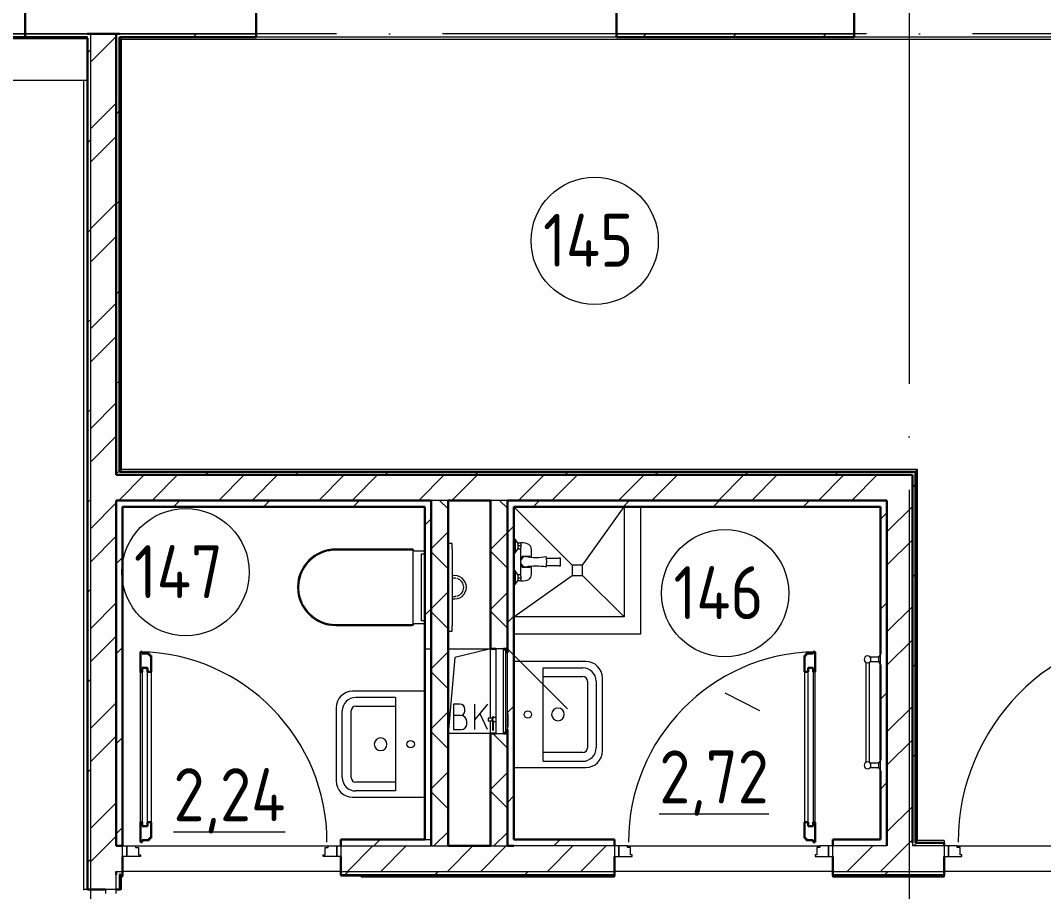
# Model space of a CAD drawing. Header units: millimetres. Extents: x -695119 to 412940, y -249585 to 622758.
# Drawn here: x 150 to 4976, y 103990 to 108099 of the extents above; entities that cross this region are included whole.
import ezdxf

# ---------------------------------------------------------------- set-up
doc = ezdxf.new("R2010")
doc.units = ezdxf.units.MM
doc.linetypes.add('ADSK_Линия сетки', pattern=[25, 20, -2.5, 0, -2.5])
for name, color, linetype, lineweight in [('Двери', 8, 'Continuous', 9), ('Марки помещений', 8, 'Continuous', 20), ('Обобщенные модели', 8, 'Continuous', 18), ('Оборудование', 8, 'Continuous', 18), ('Ограждение', 8, 'Continuous', 9), ('Оси', 252, 'Continuous', 9), ('Перекрытие', 252, 'Continuous', 18), ('Сантехника', 252, 'Continuous', 18), ('Стены внутренние', 252, 'Continuous', 18), ('Стены наружные', 252, 'Continuous', 18), ('Стены штриховка', 7, 'Continuous', 9)]:
    doc.layers.add(name, color=color, linetype=linetype, lineweight=lineweight)
doc.layers.add('Двери открывание', color=7, linetype='Continuous', lineweight=9, true_color=0xc0c0c0)
doc.styles.add('GOST Common_3', font='', dxfattribs={"height": 3.5})
doc.styles.get('GOST Common_3').set_extended_font_data('GOST type B')

# ---------------------------------------------------------------- blocks, each defined once
blk = doc.blocks.new('1 этаж')
at = {"layer": 'Ограждение', "true_color": 0x636466}
h = blk.add_hatch(dxfattribs=at)
h.set_pattern_fill('FP_32', color=251, style=0, pattern_type=2)
h.set_pattern_definition([(0, (-32116.8, 98), (0, 600), []), (90, (-32116.8, 98), (-600, 4e-14), [])])
h.paths.add_polyline_path([(-41997.8, 22883.3), (-41997.8, 22888.3), (-43192.8, 22888.3), (-43192.8, 22883.3), (-42372.6, 22883.3)])
h = blk.add_hatch(dxfattribs=at)
h.set_pattern_fill('FP_27', color=251, style=0, pattern_type=2)
h.set_pattern_definition([(0, (-32131.8, 98), (0, 600), []), (90, (-32131.8, 98), (-600, 4e-14), [])])
h.paths.add_polyline_path([(-40937.5, 22883.3), (-40442.8, 22883.3), (-40442.8, 22888.3), (-40967.8, 22888.3), (-40967.8, 22883.3)])
at = {"color": 251, "lineweight": 18, "true_color": 0x636466}
for p, q in [((-42782.8, 23958.3), (-42582.8, 23958.3)), ((-42582.8, 23958.3), (-42750.6, 23917.3)), ((-42750.6, 23917.3), (-42782.8, 23558.3)), ((-42727, 23696.9), (-42757, 23696.9)), ((-42757, 23696.9), (-42757, 23576.9)), ((-42597, 23696.9), (-42657, 23625.4)), ((-42657, 23576.9), (-42657, 23696.9)), ((-42703.6, 23663.6), (-42703.6, 23673.6)), ((-42597, 23576.9), (-42632.9, 23654)), ((-42723.6, 23643.6), (-42757, 23643.6)), ((-42693.6, 23603.6), (-42693.6, 23613.6)), ((-42582.8, 23558.3), (-42782.8, 23558.3)), ((-42757, 23576.9), (-42720.3, 23576.9))]:
    blk.add_line(p, q, dxfattribs=at)
for centre, radius, start, end in [((-42727, 23673.6), 23.3, 0, 90), ((-42723.6, 23663.6), 20, 270, 0), ((-42723.6, 23613.6), 30, 0, 90), ((-42720.3, 23603.6), 26.7, 270, 0)]:
    blk.add_arc(centre, radius, start, end, dxfattribs=at)
at = {"layer": 'Двери', "color": 251, "lineweight": 30, "true_color": 0x636466}
for p, q in [((-44233.8, 23944.3), (-44225.8, 23944.3)), ((-44233.8, 23850.3), (-44233.8, 23944.3)), ((-44225.8, 23944.3), (-44225.8, 23935.3)), ((-41051.8, 23944.3), (-41059.8, 23944.3)), ((-41059.8, 23944.3), (-41059.8, 23935.3)), ((-41051.8, 23850.3), (-41051.8, 23944.3)), ((-44225.8, 23935.3), (-44191.8, 23935.3)), ((-44191.8, 23935.3), (-44191.8, 23926.3)), ((-44191.8, 23926.3), (-44183.8, 23926.3)), ((-44183.8, 23926.3), (-44183.8, 23850.3)), ((-41093.8, 23926.3), (-41101.8, 23926.3)), ((-41101.8, 23926.3), (-41101.8, 23850.3)), ((-41059.8, 23935.3), (-41093.8, 23935.3)), ((-41093.8, 23935.3), (-41093.8, 23926.3)), ((-44224.8, 23850.3), (-44233.8, 23850.3)), ((-44224.8, 23868.3), (-44224.8, 23850.3)), ((-44200.8, 23868.3), (-44224.8, 23868.3)), ((-44200.8, 23850.3), (-44200.8, 23868.3)), ((-44183.8, 23850.3), (-44200.8, 23850.3)), ((-41101.8, 23850.3), (-41084.8, 23850.3)), ((-41084.8, 23850.3), (-41084.8, 23868.3)), ((-41084.8, 23868.3), (-41060.8, 23868.3)), ((-41060.8, 23868.3), (-41060.8, 23850.3)), ((-41060.8, 23850.3), (-41051.8, 23850.3)), ((-44233.8, 23046.3), (-44233.8, 23140.3)), ((-44224.8, 23140.3), (-44233.8, 23140.3)), ((-44224.8, 23122.3), (-44224.8, 23140.3)), ((-44200.8, 23122.3), (-44224.8, 23122.3)), ((-44200.8, 23140.3), (-44200.8, 23122.3)), ((-44183.8, 23140.3), (-44200.8, 23140.3)), ((-44183.8, 23140.3), (-44183.8, 23064.3)), ((-41101.8, 23140.3), (-41101.8, 23064.3)), ((-41101.8, 23140.3), (-41084.8, 23140.3)), ((-41084.8, 23140.3), (-41084.8, 23122.3)), ((-41084.8, 23122.3), (-41060.8, 23122.3)), ((-41060.8, 23140.3), (-41051.8, 23140.3)), ((-41060.8, 23122.3), (-41060.8, 23140.3)), ((-41051.8, 23046.3), (-41051.8, 23140.3)), ((-44225.8, 23046.3), (-44233.8, 23046.3)), ((-44225.8, 23055.3), (-44225.8, 23046.3)), ((-44191.8, 23055.3), (-44225.8, 23055.3)), ((-44191.8, 23064.3), (-44191.8, 23055.3)), ((-44183.8, 23064.3), (-44191.8, 23064.3)), ((-41101.8, 23064.3), (-41093.8, 23064.3)), ((-41093.8, 23064.3), (-41093.8, 23055.3)), ((-41093.8, 23055.3), (-41059.8, 23055.3)), ((-41059.8, 23055.3), (-41059.8, 23046.3)), ((-41059.8, 23046.3), (-41051.8, 23046.3))]:
    blk.add_line(p, q, dxfattribs=at)
at = {"layer": 'Двери', "color": 251, "true_color": 0x636466}
for p, q in [((-44233.8, 23140.3), (-44233.8, 23850.3)), ((-44224.8, 23868.3), (-44224.8, 23122.3)), ((-44200.8, 23868.3), (-44224.8, 23868.3)), ((-44200.8, 23122.3), (-44200.8, 23868.3)), ((-44183.8, 23850.3), (-44183.8, 23140.3)), ((-41101.8, 23850.3), (-41101.8, 23140.3)), ((-41084.8, 23122.3), (-41084.8, 23868.3)), ((-41084.8, 23868.3), (-41060.8, 23868.3)), ((-41060.8, 23868.3), (-41060.8, 23122.3)), ((-41051.8, 23140.3), (-41051.8, 23850.3)), ((-44224.8, 23122.3), (-44200.8, 23122.3)), ((-41060.8, 23122.3), (-41084.8, 23122.3)), ((-44317.8, 23028.3), (-44297.8, 23028.3)), ((-44317.8, 22978.3), (-44317.8, 23028.3)), ((-44297.8, 23028.3), (-44297.8, 22978.3)), ((-44297.8, 23028.3), (-44256.8, 23028.3)), ((-44297.8, 22978.3), (-44297.8, 23028.3)), ((-44256.8, 23028.3), (-44256.8, 23020.3)), ((-44256.8, 23020.3), (-44242.8, 23020.3)), ((-44242.8, 23020.3), (-44242.8, 22986.3)), ((-43362.8, 23020.3), (-43348.8, 23020.3)), ((-43362.8, 22986.3), (-43362.8, 23020.3)), ((-43348.8, 23020.3), (-43348.8, 23028.3)), ((-43348.8, 23028.3), (-43307.8, 23028.3)), ((-43307.8, 23028.3), (-43287.8, 23028.3)), ((-43307.8, 22978.3), (-43307.8, 23028.3)), ((-43307.8, 23028.3), (-43307.8, 22978.3)), ((-43287.8, 23028.3), (-43287.8, 22978.3)), ((-41997.8, 23028.3), (-41997.8, 22978.3)), ((-41977.8, 23028.3), (-41997.8, 23028.3)), ((-41977.8, 22978.3), (-41977.8, 23028.3)), ((-41936.8, 23028.3), (-41977.8, 23028.3)), ((-41977.8, 23028.3), (-41977.8, 22978.3)), ((-41936.8, 23020.3), (-41936.8, 23028.3)), ((-41922.8, 23020.3), (-41936.8, 23020.3)), ((-41922.8, 22986.3), (-41922.8, 23020.3)), ((-41028.8, 23020.3), (-41042.8, 23020.3)), ((-41042.8, 23020.3), (-41042.8, 22986.3)), ((-41028.8, 23028.3), (-41028.8, 23020.3)), ((-40987.8, 23028.3), (-41028.8, 23028.3)), ((-40967.8, 23028.3), (-40987.8, 23028.3)), ((-40987.8, 23028.3), (-40987.8, 22978.3)), ((-40987.8, 22978.3), (-40987.8, 23028.3)), ((-40967.8, 22978.3), (-40967.8, 23028.3)), ((-40442.8, 23028.3), (-40442.8, 22978.3)), ((-40422.8, 23028.3), (-40442.8, 23028.3)), ((-40422.8, 22978.3), (-40422.8, 23028.3)), ((-40381.8, 23028.3), (-40422.8, 23028.3)), ((-40422.8, 23028.3), (-40422.8, 22978.3)), ((-40381.8, 23020.3), (-40381.8, 23028.3)), ((-40367.8, 23020.3), (-40381.8, 23020.3)), ((-40367.8, 22986.3), (-40367.8, 23020.3)), ((-44297.8, 22978.3), (-44317.8, 22978.3)), ((-44233.8, 22978.3), (-44297.8, 22978.3)), ((-44242.8, 22986.3), (-44233.8, 22986.3)), ((-44233.8, 22986.3), (-44233.8, 22978.3)), ((-43371.8, 22986.3), (-43362.8, 22986.3)), ((-43371.8, 22978.3), (-43371.8, 22986.3)), ((-43307.8, 22978.3), (-43371.8, 22978.3)), ((-43287.8, 22978.3), (-43307.8, 22978.3)), ((-41997.8, 22978.3), (-41977.8, 22978.3)), ((-41977.8, 22978.3), (-41913.8, 22978.3)), ((-41913.8, 22986.3), (-41922.8, 22986.3)), ((-41913.8, 22978.3), (-41913.8, 22986.3)), ((-41042.8, 22986.3), (-41051.8, 22986.3)), ((-41051.8, 22986.3), (-41051.8, 22978.3)), ((-41051.8, 22978.3), (-40987.8, 22978.3)), ((-40987.8, 22978.3), (-40967.8, 22978.3)), ((-40442.8, 22978.3), (-40422.8, 22978.3)), ((-40422.8, 22978.3), (-40358.8, 22978.3)), ((-40358.8, 22986.3), (-40367.8, 22986.3)), ((-40358.8, 22978.3), (-40358.8, 22986.3)), ((-44347.8, 22823.3), (-44397.8, 22823.3)), ((-44397.8, 22823.3), (-44397.8, 22803.3)), ((-44347.8, 22803.3), (-44347.8, 22823.3))]:
    blk.add_line(p, q, dxfattribs=at)
at = {"layer": 'Двери открывание', "color": 251, "true_color": 0x636466}
for centre, radius, start, end in [((-39378.8, 23046.3), 998, 91.0334, 180), ((-44251.8, 23046.3), 898, 0, 88.8515), ((-41033.8, 23046.3), 898, 91.1485, 180)]:
    blk.add_arc(centre, radius, start, end, dxfattribs=at)
at = {"layer": 'Марки помещений', "color": 251, "true_color": 0x636466}
blk.add_line((-41312.9, 23664.9), (-41475.8, 23748.8), dxfattribs=at)
for centre in [(-42090.9, 25882.5), (-44020.7, 24319.3), (-41475.8, 24220.2)]:
    blk.add_circle(centre, 300, dxfattribs=at)
at = {"layer": 'Обобщенные модели', "color": 251, "true_color": 0x636466}
for p, q in [((-42472.8, 24628.3), (-42197.8, 24353.3)), ((-42147.8, 24353.3), (-41952.8, 24628.3)), ((-41952.8, 24628.3), (-41952.8, 24108.3)), ((-41872.8, 24028.3), (-41872.8, 24628.3)), ((-42147.8, 24353.3), (-42197.8, 24353.3)), ((-42197.8, 24353.3), (-42197.8, 24303.3)), ((-42147.8, 24303.3), (-42147.8, 24353.3)), ((-42472.8, 24108.3), (-42197.8, 24303.3)), ((-42197.8, 24303.3), (-42147.8, 24303.3)), ((-41952.8, 24108.3), (-42147.8, 24303.3)), ((-41952.8, 24108.3), (-42472.8, 24108.3)), ((-42472.8, 24028.3), (-41872.8, 24028.3)), ((-42132.8, 23898.3), (-42472.8, 23898.3)), ((-42334.8, 23868.9), (-42147.6, 23868.9)), ((-42334.8, 23427.7), (-42334.8, 23868.9)), ((-42334.8, 23827.6), (-42147.6, 23827.6)), ((-42125.4, 23805.3), (-42125.4, 23491.2)), ((-42084.1, 23805.3), (-42084.1, 23491.2)), ((-42054.8, 23648.4), (-42054.8, 23820.3)), ((-42892.8, 23758.3), (-43232.8, 23758.3)), ((-43030.8, 23728.9), (-43218, 23728.9)), ((-43030.8, 23728.9), (-43030.8, 23287.7)), ((-43310.8, 23680.3), (-43310.8, 23508.2)), ((-43281.5, 23351.2), (-43281.5, 23665.3)), ((-43240.2, 23351.2), (-43240.2, 23665.3)), ((-43218, 23687.6), (-43030.8, 23687.6)), ((-42054.8, 23476.2), (-42054.8, 23648.4)), ((-43310.8, 23508.2), (-43310.8, 23336.2)), ((-42147.6, 23469), (-42334.8, 23469)), ((-42334.8, 23427.7), (-42147.6, 23427.7)), ((-42472.8, 23398.2), (-42132.8, 23398.2)), ((-43030.8, 23329), (-43218, 23329)), ((-43030.8, 23287.7), (-43218, 23287.7)), ((-43232.8, 23258.2), (-42892.8, 23258.2))]:
    blk.add_line(p, q, dxfattribs=at)
for centre in [(-42406.5, 23648.3), (-42959.1, 23508.3)]:
    blk.add_circle(centre, 17.5, dxfattribs=at)
at = {"layer": 'Обобщенные модели', "color": 251, "lineweight": 9, "true_color": 0x636466}
for centre, radius, start, end in [((-42416.3, 24368.7), 24.9, 90, 270), ((-42367.7, 24665.9), 276.6, 259.8828, 280.1172), ((-42503.5, 24368.7), 186, 352.307, 7.693), ((-42367.7, 24071.5), 276.6, 79.8828, 100.1172)]:
    blk.add_arc(centre, radius, start, end, dxfattribs=at)
at = {"layer": 'Обобщенные модели', "color": 251, "true_color": 0x636466}
for centre, radius, start, end in [((-42132.8, 23820.3), 78, 0, 90), ((-42147.6, 23805.3), 63.6, 0, 90), ((-42147.6, 23805.3), 22.3, 0, 90), ((-43232.8, 23680.3), 78, 90, 180), ((-43218, 23665.3), 63.6, 90, 180), ((-43218, 23665.3), 22.3, 90, 180), ((-42264.6, 23648.7), 30, 90, 270), ((-42264.6, 23648.7), 30, 270, 90), ((-43101, 23507.9), 30, 90, 270), ((-43101, 23507.9), 30, 270, 90), ((-42147.6, 23491.2), 63.6, 270, 0), ((-42147.6, 23491.2), 22.3, 270, 0), ((-42132.8, 23476.2), 78, 270, 0), ((-43232.8, 23336.2), 78, 180, 270), ((-43218, 23351.2), 63.6, 180, 270), ((-43218, 23351.2), 22.3, 180, 270)]:
    blk.add_arc(centre, radius, start, end, dxfattribs=at)
at = {"layer": 'Обобщенные модели', "color": 251, "lineweight": 9, "true_color": 0x636466}
for points, knots in [([(-42440.6, 24374.5), (-42440.7, 24374.1), (-42440.9, 24373.1), (-42441.1, 24371.2), (-42441.2, 24369.7), (-42441.2, 24368.7)], [0.8571429, 0.8571429, 0.8571429, 0.8571429, 0.8928571, 0.9285714, 1, 1, 1, 1]), ([(-42438.7, 24379.7), (-42438.8, 24379.5), (-42439, 24379.1), (-42439.3, 24378.3), (-42439.7, 24377.4), (-42439.9, 24376.8), (-42440, 24376.6)], [0.71428571, 0.71428571, 0.71428571, 0.71428571, 0.73214286, 0.75, 0.78571429, 0.8032683, 0.8032683, 0.8032683, 0.8032683]), ([(-42434.7, 24385.5), (-42434.8, 24385.4), (-42435.2, 24385), (-42435.7, 24384.4), (-42436.2, 24383.7), (-42436.7, 24383.1), (-42437, 24382.6), (-42437.2, 24382.3)], [0.5266216, 0.5266216, 0.5266216, 0.5266216, 0.5357143, 0.5714286, 0.5892857, 0.6071429, 0.634202, 0.634202, 0.634202, 0.634202]), ([(-42430.1, 24389.5), (-42430.4, 24389.3), (-42431.1, 24388.8), (-42431.7, 24388.3), (-42432.1, 24388)], [0.36280917, 0.36280917, 0.36280917, 0.36280917, 0.39285714, 0.42857143, 0.42857143, 0.42857143, 0.42857143]), ([(-42424.3, 24392.3), (-42424.5, 24392.3), (-42425.1, 24392), (-42426.2, 24391.6), (-42427.1, 24391.2), (-42427.5, 24391)], [0.19772091, 0.19772091, 0.19772091, 0.19772091, 0.21428571, 0.25, 0.28571429, 0.28571429, 0.28571429, 0.28571429]), ([(-42441.2, 24368.7), (-42441.2, 24367.7), (-42441.1, 24366.2), (-42440.9, 24364.3), (-42440.7, 24363.4), (-42440.6, 24362.9)], [0, 0, 0, 0, 0.0714286, 0.1071429, 0.1428571, 0.1428571, 0.1428571, 0.1428571]), ([(-42440, 24360.9), (-42439.9, 24360.7), (-42439.7, 24360), (-42439.3, 24359.2), (-42439, 24358.3), (-42438.8, 24357.9), (-42438.7, 24357.7)], [0.1967317, 0.1967317, 0.1967317, 0.1967317, 0.21428571, 0.25, 0.26785714, 0.28571429, 0.28571429, 0.28571429, 0.28571429]), ([(-42437.2, 24355.1), (-42437, 24354.8), (-42436.7, 24354.4), (-42436.2, 24353.7), (-42435.8, 24353.2), (-42435.4, 24352.7), (-42435, 24352.3), (-42434.8, 24352), (-42434.7, 24351.9)], [0.365798, 0.365798, 0.365798, 0.365798, 0.3928571, 0.4107143, 0.4285714, 0.4464286, 0.4642857, 0.4733784, 0.4733784, 0.4733784, 0.4733784]), ([(-42432.1, 24349.4), (-42431.7, 24349.1), (-42431.1, 24348.6), (-42430.4, 24348.2), (-42430.1, 24347.9)], [0.57142857, 0.57142857, 0.57142857, 0.57142857, 0.60714286, 0.63719083, 0.63719083, 0.63719083, 0.63719083]), ([(-42427.5, 24346.5), (-42427.1, 24346.2), (-42426.2, 24345.9), (-42425.1, 24345.4), (-42424.5, 24345.2), (-42424.3, 24345.1)], [0.71428571, 0.71428571, 0.71428571, 0.71428571, 0.75, 0.78571429, 0.80227909, 0.80227909, 0.80227909, 0.80227909])]:
    blk.add_open_spline(points, degree=3, knots=knots, dxfattribs=at)
for points in [[(-42416.3, 24393.6), (-42418.3, 24393.6), (-42420.3, 24393.4), (-42422.2, 24392.9)], [(-42422.2, 24344.5), (-42420.3, 24344.1), (-42418.3, 24343.8), (-42416.3, 24343.8)]]:
    blk.add_open_spline(points, degree=3, dxfattribs=at)
at = {"layer": 'Оборудование', "color": 251, "true_color": 0x636466}
for p, q in [((-42521.4, 23958.3), (-42557.8, 23958.3)), ((-42557.8, 23958.3), (-42557.8, 23558.3)), ((-42520.5, 23559.2), (-42520.5, 23957.4)), ((-42510.8, 23951.3), (-42520.5, 23951.3)), ((-42509.8, 23566.2), (-42509.8, 23950.3)), ((-42502.8, 23939.3), (-42508.3, 23939.3)), ((-42502.8, 23958.3), (-42220, 23675.4)), ((-42502.8, 23577.3), (-42502.8, 23939.3)), ((-42500.8, 23654.8), (-42502.8, 23654.8)), ((-42500.8, 23650.8), (-42500.8, 23654.8)), ((-42500.8, 23650.8), (-42500.8, 23590.3)), ((-42575.7, 23630.9), (-42593.1, 23630.9)), ((-42593.1, 23630.9), (-42593.1, 23618.6)), ((-42593.1, 23618.6), (-42575.7, 23618.6)), ((-42573.7, 23632.8), (-42575.7, 23630.9)), ((-42575.7, 23630.9), (-42575.7, 23618.6)), ((-42575.7, 23618.6), (-42573.7, 23616.7)), ((-42557.8, 23634.4), (-42573.7, 23634.4)), ((-42573.7, 23634.4), (-42573.7, 23615.1)), ((-42573.7, 23615.1), (-42557.8, 23615.1)), ((-42568.2, 23637.9), (-42573.2, 23637.9)), ((-42573.2, 23637.9), (-42573.2, 23629.6)), ((-42573.2, 23619.9), (-42573.2, 23574.1)), ((-42568.2, 23629.6), (-42568.2, 23637.9)), ((-42568.2, 23574.1), (-42568.2, 23619.9)), ((-42573.2, 23574.1), (-42568.2, 23574.1)), ((-42557.8, 23558.3), (-42521.4, 23558.3)), ((-42520.5, 23565.3), (-42510.8, 23565.3)), ((-42508.3, 23577.3), (-42502.8, 23577.3)), ((-42502.8, 23586.3), (-42500.8, 23586.3)), ((-42500.8, 23586.3), (-42500.8, 23590.3))]:
    blk.add_line(p, q, dxfattribs=at)
for points, knots in [([(-42520.5, 23957.4), (-42520.5, 23957.4), (-42520.5, 23957.6), (-42520.6, 23957.7), (-42520.7, 23957.9), (-42520.8, 23958), (-42521, 23958.2), (-42521.2, 23958.2), (-42521.3, 23958.3), (-42521.4, 23958.3)], [-1, -1, -1, -1, -0.833333, -0.75, -0.583333, -0.458333, -0.333333, -0.166667, 0, 0, 0, 0]), ([(-42509.8, 23950.3), (-42509.8, 23950.4), (-42509.8, 23950.5), (-42509.9, 23950.7), (-42509.9, 23950.8), (-42510, 23950.9), (-42510.1, 23951), (-42510.3, 23951.2), (-42510.5, 23951.2), (-42510.7, 23951.3), (-42510.8, 23951.3)], [-1, -1, -1, -1, -0.833333, -0.75, -0.666667, -0.583333, -0.458333, -0.333333, -0.166667, 0, 0, 0, 0]), ([(-42508.3, 23939.3), (-42508.4, 23939.3), (-42508.6, 23939.3), (-42508.9, 23939.4), (-42509, 23939.5), (-42509.2, 23939.6), (-42509.4, 23939.7), (-42509.5, 23939.9), (-42509.6, 23940), (-42509.7, 23940.2), (-42509.8, 23940.5), (-42509.8, 23940.7), (-42509.8, 23940.8)], [-1, -1, -1, -1, -0.833333, -0.75, -0.666667, -0.583333, -0.5, -0.416667, -0.333333, -0.25, -0.166667, 0, 0, 0, 0]), ([(-42521.4, 23558.3), (-42521.3, 23558.3), (-42521.2, 23558.3), (-42521, 23558.4), (-42520.8, 23558.5), (-42520.7, 23558.6), (-42520.6, 23558.8), (-42520.5, 23559), (-42520.5, 23559.1), (-42520.5, 23559.2)], [0, 0, 0, 0, 0.166667, 0.333333, 0.458333, 0.583333, 0.708333, 0.833333, 1, 1, 1, 1]), ([(-42510.8, 23565.3), (-42510.7, 23565.3), (-42510.5, 23565.3), (-42510.3, 23565.4), (-42510.1, 23565.5), (-42510, 23565.6), (-42509.9, 23565.7), (-42509.9, 23565.9), (-42509.8, 23566), (-42509.8, 23566.1), (-42509.8, 23566.2)], [0, 0, 0, 0, 0.166667, 0.333333, 0.458333, 0.583333, 0.666667, 0.75, 0.833333, 1, 1, 1, 1]), ([(-42509.8, 23575.7), (-42509.8, 23575.9), (-42509.8, 23576.1), (-42509.7, 23576.3), (-42509.6, 23576.5), (-42509.5, 23576.7), (-42509.4, 23576.8), (-42509.2, 23577), (-42509, 23577.1), (-42508.9, 23577.2), (-42508.6, 23577.2), (-42508.4, 23577.3), (-42508.3, 23577.3)], [0, 0, 0, 0, 0.166667, 0.25, 0.333333, 0.416667, 0.5, 0.583333, 0.666667, 0.75, 0.833333, 1, 1, 1, 1])]:
    blk.add_open_spline(points, degree=3, knots=knots, dxfattribs=at)
at = {"layer": 'Ограждение', "color": 251, "true_color": 0x636466}
for p, q in [((-46527.8, 26858.3), (-44777.8, 26858.3)), ((-44332.8, 26843.3), (-44322.8, 26833.3)), ((-44322.8, 26833.3), (-39092.8, 26833.3)), ((-44322.8, 24803.3), (-44322.8, 26833.3)), ((-44482.8, 26638.3), (-53212.8, 26638.3)), ((-44502.8, 26638.3), (-44502.8, 22823.3)), ((-44332.8, 24793.3), (-44322.8, 24803.3)), ((-40567.8, 24803.3), (-44322.8, 24803.3)), ((-40577.8, 24793.3), (-40567.8, 24803.3)), ((-40567.8, 23053.3), (-40567.8, 24803.3)), ((-40577.8, 23043.3), (-40567.8, 23053.3)), ((-40442.8, 23053.3), (-40567.8, 23053.3)), ((-40442.8, 23053.3), (-40442.8, 23043.3)), ((-44322.8, 22883.3), (-44327.8, 22888.3)), ((-44322.8, 22823.3), (-44322.8, 22883.3)), ((-44322.8, 22883.3), (-44317.8, 22883.3)), ((-44317.8, 22888.3), (-44317.8, 22883.3)), ((-43192.8, 22883.3), (-43192.8, 22888.3)), ((-43192.8, 22883.3), (-41997.8, 22883.3)), ((-41997.8, 22888.3), (-41997.8, 22883.3)), ((-40967.8, 22883.3), (-40967.8, 22888.3)), ((-40967.8, 22883.3), (-40442.8, 22883.3)), ((-40442.8, 22888.3), (-40442.8, 22883.3)), ((-44502.8, 22823.3), (-44497.8, 22823.3)), ((-44482.8, 22823.3), (-44497.8, 22823.3)), ((-44322.8, 22823.3), (-44327.8, 22823.3))]:
    blk.add_line(p, q, dxfattribs=at)
at = {"layer": 'Оси', "color": 251, "linetype": 'ADSK_Линия сетки', "ltscale": 100, "true_color": 0x636466}
for p, q in [((-40607.8, 32208.9), (-40607.8, 10958.3)), ((-807.8, 26858.3), (-72530.1, 26858.3))]:
    blk.add_line(p, q, dxfattribs=at)
at = {"layer": 'Перекрытие', "color": 251, "ltscale": 100, "true_color": 0x636466}
for p, q in [((-42782.8, 23958.3), (-42582.8, 23958.3)), ((-42582.8, 23558.3), (-42782.8, 23558.3))]:
    blk.add_line(p, q, dxfattribs=at)
at = {"layer": 'Сантехника', "color": 251, "true_color": 0x636466}
for p, q in [((-42466.5, 24475.8), (-42472.8, 24475.8)), ((-42452.8, 24455.3), (-42466.5, 24475.8)), ((-42466.5, 24475.8), (-42466.5, 24410.7)), ((-42952.8, 24428.3), (-43312.8, 24428.3)), ((-42952.8, 24423.3), (-43312.8, 24423.3)), ((-42947.8, 24078.3), (-42947.8, 24418.3)), ((-42892.8, 24418.3), (-42942.8, 24418.3)), ((-42466.5, 24410.7), (-42452.8, 24431.3)), ((-42452.8, 24443.3), (-42452.8, 24458.3)), ((-42452.8, 24458.3), (-42439.8, 24458.3)), ((-42452.8, 24428.3), (-42452.8, 24443.3)), ((-42439.8, 24443.3), (-42452.8, 24443.3)), ((-42439.8, 24428.3), (-42452.8, 24428.3)), ((-42439.8, 24451.2), (-42439.8, 24458.1)), ((-42439.8, 24451.2), (-42439.8, 24443.3)), ((-42439.8, 24443.3), (-42439.8, 24435.4)), ((-42439.8, 24386.2), (-42439.8, 24435.4)), ((-42389.6, 24391.3), (-42389.6, 24427.3)), ((-42907.8, 24090.1), (-42907.8, 24406.5)), ((-42907.8, 24406.5), (-42892.8, 24406.5)), ((-42472.8, 24410.7), (-42466.5, 24410.7)), ((-42439.8, 24386.2), (-42435.5, 24386.2)), ((-42439.8, 24376.6), (-42439.8, 24386.2)), ((-42432.2, 24394.8), (-42398.1, 24394.8)), ((-42421.9, 24392.9), (-42432.2, 24394.8)), ((-42398.1, 24394.8), (-42408.9, 24393)), ((-42318.7, 24386.2), (-42260, 24386.2)), ((-42252.8, 24386.2), (-42260, 24386.2)), ((-42252.8, 24349.1), (-42252.8, 24386.2)), ((-42466.4, 24325.8), (-42472.8, 24325.8)), ((-42452.8, 24305.3), (-42466.4, 24325.8)), ((-42466.4, 24325.8), (-42466.4, 24260.8)), ((-42439.8, 24349.1), (-42439.8, 24360.9)), ((-42434.5, 24349.1), (-42439.8, 24349.1)), ((-42439.8, 24301.2), (-42439.8, 24349.1)), ((-42432.2, 24342.4), (-42419.5, 24344.2)), ((-42398.1, 24342.4), (-42432.2, 24342.4)), ((-42398.1, 24342.4), (-42411.9, 24344.2)), ((-42389.6, 24308.9), (-42389.6, 24346.2)), ((-42260, 24349.1), (-42318.8, 24349.1)), ((-42260, 24349.1), (-42252.8, 24349.1)), ((-42466.4, 24260.8), (-42452.8, 24281.3)), ((-42452.8, 24293.4), (-42452.8, 24308.3)), ((-42452.8, 24308.3), (-42439.8, 24308.3)), ((-42452.8, 24278.3), (-42452.8, 24293.3)), ((-42452.8, 24293.3), (-42439.8, 24293.3)), ((-42439.8, 24278.3), (-42452.8, 24278.3)), ((-42439.8, 24301.2), (-42439.8, 24293.4)), ((-42439.8, 24293.3), (-42439.8, 24285.4)), ((-42439.8, 24278.1), (-42439.8, 24285.4)), ((-42472.8, 24260.8), (-42466.4, 24260.8)), ((-42892.8, 24090.1), (-42907.8, 24090.1)), ((-43312.8, 24073.3), (-42952.8, 24073.3)), ((-43312.8, 24068.3), (-42952.8, 24068.3)), ((-42942.8, 24078.3), (-42892.8, 24078.3)), ((-40812.8, 23895.6), (-40812.8, 23420.9)), ((-40794.8, 23421.4), (-40794.8, 23895.6)), ((-40752.8, 23918.3), (-40791.3, 23918.3)), ((-40791.3, 23898.3), (-40752.8, 23898.3)), ((-40742.8, 23933.3), (-40752.8, 23918.3)), ((-40742.8, 23933.3), (-40752.8, 23918.3)), ((-40752.8, 23918.3), (-40752.8, 23898.3)), ((-40752.8, 23898.3), (-40742.8, 23883.3)), ((-40742.8, 23883.3), (-40742.8, 23933.3)), ((-40752.8, 23418.3), (-40791.3, 23418.3)), ((-40742.8, 23433.3), (-40752.8, 23418.3)), ((-40742.8, 23433.3), (-40752.8, 23418.3)), ((-40752.8, 23418.3), (-40752.8, 23398.3)), ((-40742.8, 23383.3), (-40742.8, 23433.3)), ((-40791.3, 23398.3), (-40752.8, 23398.3)), ((-40752.8, 23398.3), (-40742.8, 23383.3))]:
    blk.add_line(p, q, dxfattribs=at)
at = {"layer": 'Сантехника', "color": 251, "lineweight": 9, "true_color": 0x636466}
for p, q in [((-42762.8, 24455), (-42782.8, 24455)), ((-42762.8, 24430), (-42762.8, 24455)), ((-42762.8, 24430), (-42762.8, 24066.5)), ((-42782.8, 24041.5), (-42762.8, 24041.5)), ((-42762.8, 24041.5), (-42762.8, 24066.5))]:
    blk.add_line(p, q, dxfattribs=at)
at = {"layer": 'Сантехника', "color": 251, "true_color": 0x636466, "flags": 128}
for points in [[(-43312.8, 24423.3), (-43319.8, 24423.1), (-43326.8, 24422.7), (-43333.8, 24422), (-43340.7, 24421), (-43347.6, 24419.8), (-43354.4, 24418.3), (-43361.2, 24416.5), (-43367.9, 24414.4), (-43374.4, 24412.1), (-43380.9, 24409.5), (-43387.3, 24406.6), (-43393.6, 24403.5), (-43399.8, 24400.1), (-43405.8, 24396.5), (-43411.6, 24392.7), (-43417.3, 24388.6), (-43422.8, 24384.3), (-43428.2, 24379.8), (-43433.4, 24375.1), (-43438.3, 24370.2), (-43443.1, 24365.1), (-43447.7, 24359.8), (-43452, 24354.3), (-43456.2, 24348.6), (-43460.1, 24342.8), (-43463.7, 24336.9), (-43467.1, 24330.8), (-43470.3, 24324.5), (-43473.2, 24318.2), (-43475.9, 24311.7), (-43478.3, 24305.1), (-43480.5, 24298.4), (-43482.3, 24291.7), (-43483.9, 24284.9), (-43485.3, 24278), (-43486.3, 24271.1), (-43487.1, 24264.1), (-43487.6, 24257.2), (-43487.8, 24250.2), (-43487.7, 24243.2), (-43487.4, 24236.2), (-43486.8, 24229.2), (-43485.9, 24222.3), (-43484.7, 24215.4), (-43483.2, 24208.5), (-43481.5, 24201.7), (-43479.5, 24195), (-43477.2, 24188.4), (-43474.7, 24181.9), (-43471.9, 24175.4), (-43468.9, 24169.1), (-43465.6, 24163), (-43462.1, 24156.9), (-43458.3, 24151), (-43454.3, 24145.3), (-43450.1, 24139.7), (-43445.6, 24134.3), (-43440.9, 24129.1), (-43436.1, 24124.1), (-43431, 24119.2), (-43425.8, 24114.6), (-43420.3, 24110.2), (-43414.7, 24106), (-43408.9, 24102), (-43403, 24098.3), (-43396.9, 24094.8), (-43390.7, 24091.6), (-43384.4, 24088.6), (-43378, 24085.9), (-43371.4, 24083.4), (-43364.8, 24081.2), (-43358.1, 24079.2), (-43351.3, 24077.5), (-43344.4, 24076.1), (-43337.5, 24075), (-43330.5, 24074.2), (-43323.6, 24073.6), (-43316.6, 24073.3), (-43312.8, 24073.3)], [(-42947.8, 24418.3), (-42947.8, 24418.5), (-42947.8, 24418.7), (-42947.8, 24418.9), (-42947.9, 24419.1), (-42947.9, 24419.3), (-42947.9, 24419.5), (-42948, 24419.7), (-42948.1, 24419.8), (-42948.1, 24420), (-42948.2, 24420.2), (-42948.3, 24420.4), (-42948.4, 24420.6), (-42948.5, 24420.8), (-42948.6, 24420.9), (-42948.7, 24421.1), (-42948.8, 24421.3), (-42948.9, 24421.4), (-42949, 24421.6), (-42949.2, 24421.7), (-42949.3, 24421.9), (-42949.5, 24422), (-42949.6, 24422.1), (-42949.8, 24422.2), (-42949.9, 24422.4), (-42950.1, 24422.5), (-42950.3, 24422.6), (-42950.4, 24422.7), (-42950.6, 24422.8), (-42950.8, 24422.9), (-42951, 24422.9), (-42951.2, 24423), (-42951.4, 24423.1), (-42951.6, 24423.1), (-42951.8, 24423.2), (-42952, 24423.2), (-42952.1, 24423.2), (-42952.3, 24423.2), (-42952.5, 24423.3), (-42952.7, 24423.3), (-42952.8, 24423.3)], [(-42952.8, 24073.3), (-42952.6, 24073.3), (-42952.4, 24073.3), (-42952.2, 24073.3), (-42952, 24073.3), (-42951.8, 24073.4), (-42951.6, 24073.4), (-42951.4, 24073.5), (-42951.2, 24073.5), (-42951, 24073.6), (-42950.9, 24073.7), (-42950.7, 24073.7), (-42950.5, 24073.8), (-42950.3, 24073.9), (-42950.1, 24074), (-42950, 24074.1), (-42949.8, 24074.3), (-42949.7, 24074.4), (-42949.5, 24074.5), (-42949.4, 24074.6), (-42949.2, 24074.8), (-42949.1, 24074.9), (-42948.9, 24075.1), (-42948.8, 24075.2), (-42948.7, 24075.4), (-42948.6, 24075.6), (-42948.5, 24075.7), (-42948.4, 24075.9), (-42948.3, 24076.1), (-42948.2, 24076.3), (-42948.1, 24076.5), (-42948.1, 24076.6), (-42948, 24076.8), (-42948, 24077), (-42947.9, 24077.2), (-42947.9, 24077.4), (-42947.8, 24077.6), (-42947.8, 24077.8), (-42947.8, 24078), (-42947.8, 24078.2), (-42947.8, 24078.3)]]:
    blk.add_lwpolyline(points, dxfattribs=at)
at = {"layer": 'Сантехника', "color": 251, "lineweight": 9, "true_color": 0x636466, "flags": 128}
for points in [[(-42751.4, 24291), (-42751.4, 24291), (-42751.5, 24291), (-42751.7, 24291), (-42751.9, 24291), (-42752.3, 24291), (-42752.6, 24291), (-42753.1, 24291), (-42753.6, 24291), (-42754.2, 24291), (-42754.9, 24291), (-42755.6, 24291), (-42756.4, 24291), (-42757.3, 24291), (-42758.2, 24291), (-42759.2, 24291), (-42760.3, 24291), (-42761.4, 24291), (-42762.5, 24291)], [(-42761.7, 24205.6), (-42760.6, 24205.6), (-42759.5, 24205.6), (-42758.5, 24205.6), (-42757.5, 24205.6), (-42756.7, 24205.6), (-42755.8, 24205.6), (-42755.1, 24205.6), (-42754.4, 24205.6), (-42753.8, 24205.6), (-42753.2, 24205.6), (-42752.8, 24205.6), (-42752.4, 24205.6), (-42752, 24205.6), (-42751.7, 24205.6), (-42751.5, 24205.6), (-42751.4, 24205.6), (-42751.4, 24205.6), (-42751.4, 24205.6)]]:
    blk.add_lwpolyline(points, dxfattribs=at)
at = {"layer": 'Сантехника', "color": 251, "true_color": 0x636466}
for centre, radius, start, end in [((-43312.8, 24248.3), 180, 90, 270), ((-43312.8, 24248.3), 175, 90, 90.9078), ((-43312.8, 24248.3), 175, 90, 90.9078), ((-42952.8, 24418.3), 10, 0, 90), ((-42952.8, 24418.3), 5, 60, 90), ((-42952.8, 24418.3), 5, 60, 90), ((-42952.8, 24418.3), 5, 60, 75), ((-42952.8, 24418.3), 5, 0, 30), ((-42952.8, 24418.3), 5, 0, 30), ((-42952.8, 24418.3), 5, 0, 30), ((-43312.8, 24248.3), 175, 269.0922, 270), ((-43312.8, 24248.3), 175, 269.0922, 270), ((-42952.8, 24078.3), 10, 270, 0), ((-42952.8, 24078.3), 5, 270, 300), ((-42952.8, 24078.3), 5, 270, 300), ((-42952.8, 24078.3), 5, 285, 300), ((-42952.8, 24078.3), 5, 330, 0), ((-42952.8, 24078.3), 5, 330, 0), ((-42952.8, 24078.3), 5, 330, 0), ((-40803.8, 23908.3), 16, 90, 270), ((-40803.8, 23908.3), 16, 270, 90), ((-40803.8, 23408.3), 16, 90, 270), ((-40803.8, 23408.3), 16, 270, 90)]:
    blk.add_arc(centre, radius, start, end, dxfattribs=at)
at = {"layer": 'Сантехника', "color": 251, "lineweight": 9, "true_color": 0x636466}
for radius, start, end in [(55, 0, 102.0258), (42.7, 80.5014, 92.7572), (42.7, 87.4662, 90), (42.7, 0, 75), (55, 257.9742, 0), (42.7, 285, 0), (42.7, 265.8024, 267.7583), (42.7, 270, 279.1301), (42.7, 270, 272.0828)]:
    blk.add_arc((-42751.4, 24248.3), radius, start, end, dxfattribs=at)
at = {"layer": 'Сантехника', "color": 251, "true_color": 0x636466}
for points in [[(-42389.6, 24427.3), (-42389.6, 24447.9), (-42406.3, 24458.1), (-42439.8, 24458.1)], [(-42437.1, 24382.5), (-42436.6, 24383.8), (-42436.1, 24385), (-42435.5, 24386.2)], [(-42436.5, 24386.2), (-42435.9, 24387.8), (-42434.6, 24390.8), (-42433, 24393.5), (-42432.2, 24394.8)], [(-42398.1, 24394.8), (-42397.6, 24393.9), (-42397, 24392.9), (-42396.5, 24391.9)], [(-42434.5, 24349.1), (-42435.7, 24351.2), (-42436.7, 24353.4), (-42437.5, 24355.7)], [(-42432.2, 24342.4), (-42432.9, 24343.4), (-42434.1, 24345.6), (-42435.2, 24347.9), (-42435.7, 24349.1)], [(-42396.2, 24345.6), (-42396.8, 24344.5), (-42397.5, 24343.4), (-42398.1, 24342.4)], [(-42439.8, 24278.1), (-42406.3, 24278.1), (-42389.6, 24288.3), (-42389.6, 24308.9)], [(-40787.9, 23910.1), (-40788, 23910.6), (-40788.1, 23911.2), (-40788.2, 23911.8)], [(-40787.9, 23410.1), (-40788, 23410.6), (-40788.1, 23411.2), (-40788.2, 23411.8)]]:
    blk.add_open_spline(points, degree=3, dxfattribs=at)
for points, knots in [([(-40788.6, 23913.3), (-40788.9, 23914.1), (-40789.2, 23914.9), (-40789.7, 23915.8), (-40790, 23916.3), (-40790.3, 23916.9), (-40790.6, 23917.4), (-40790.8, 23917.6), (-40790.9, 23917.7), (-40791.1, 23918), (-40791.2, 23918.2), (-40791.3, 23918.3), (-40791.3, 23918.3)], [0.6666667, 0.6666667, 0.6666667, 0.6666667, 0.75, 0.7708333, 0.7916667, 0.8333333, 0.875, 0.8854167, 0.8958333, 0.9166667, 0.9583333, 1, 1, 1, 1]), ([(-40790.8, 23898.9), (-40790.8, 23899), (-40790.6, 23899.2), (-40790.3, 23899.6), (-40790, 23900.1), (-40789.5, 23901.1), (-40788.8, 23902.6), (-40788.2, 23904.8), (-40787.9, 23906.4), (-40787.8, 23907.5), (-40787.8, 23908)], [0.1111111, 0.1111111, 0.1111111, 0.1111111, 0.1388889, 0.1666667, 0.1944444, 0.2222222, 0.3333333, 0.3888889, 0.4444444, 0.4925448, 0.4925448, 0.4925448, 0.4925448]), ([(-40788.6, 23413.3), (-40788.9, 23414.1), (-40789.2, 23414.9), (-40789.7, 23415.8), (-40790, 23416.3), (-40790.3, 23416.9), (-40790.6, 23417.4), (-40790.8, 23417.6), (-40790.9, 23417.7), (-40791.1, 23418), (-40791.2, 23418.2), (-40791.3, 23418.3), (-40791.3, 23418.3)], [0.6666667, 0.6666667, 0.6666667, 0.6666667, 0.75, 0.7708333, 0.7916667, 0.8333333, 0.875, 0.8854167, 0.8958333, 0.9166667, 0.9583333, 1, 1, 1, 1]), ([(-40791.3, 23398.3), (-40791.3, 23398.3), (-40791.2, 23398.4), (-40791, 23398.6), (-40790.8, 23398.9), (-40790.6, 23399.2), (-40790.3, 23399.6), (-40790, 23400.1), (-40789.5, 23401.1), (-40788.8, 23402.6), (-40788.2, 23404.8), (-40787.9, 23406.3), (-40787.8, 23407.4), (-40787.8, 23407.9)], [0, 0, 0, 0, 0.0555556, 0.0833333, 0.1111111, 0.1388889, 0.1666667, 0.1944444, 0.2222222, 0.3333333, 0.3888889, 0.4444444, 0.4884465, 0.4884465, 0.4884465, 0.4884465])]:
    blk.add_open_spline(points, degree=3, knots=knots, dxfattribs=at)
at = {"layer": 'Стены внутренние', "color": 251, "lineweight": 30, "true_color": 0x636466}
for p, q in [((-44777.8, 27408.3), (-44777.8, 26858.3)), ((-43687.8, 26858.3), (-43687.8, 27408.3)), ((-41987.8, 27408.3), (-41987.8, 26858.3)), ((-40867.8, 26858.3), (-40867.8, 27408.3)), ((-44482.8, 26858.3), (-44467.8, 26858.3))]:
    blk.add_line(p, q, dxfattribs=at)
at = {"layer": 'Стены внутренние', "color": 251, "true_color": 0x636466}
for p, q in [((-44777.8, 26858.3), (-44482.8, 26858.3)), ((-44332.8, 26858.3), (-43687.8, 26858.3)), ((-41987.8, 26858.3), (-40867.8, 26858.3))]:
    blk.add_line(p, q, dxfattribs=at)
at = {"layer": 'Стены наружные', "color": 251, "lineweight": 30, "true_color": 0x636466}
for p, q in [((-44482.8, 26843.3), (-53212.8, 26843.3)), ((-53212.8, 26838.3), (-44482.8, 26838.3)), ((-44777.8, 26858.3), (-44777.8, 26843.3)), ((-44467.8, 26858.3), (-44482.8, 26858.3)), ((-44482.8, 26838.3), (-44482.8, 22823.3)), ((-44332.8, 26858.3), (-44467.8, 26858.3)), ((-44347.8, 24778.3), (-44347.8, 26858.3)), ((-44332.8, 24793.3), (-44332.8, 26843.3)), ((-44332.8, 26843.3), (-43687.8, 26843.3)), ((-43687.8, 26843.3), (-43687.8, 26858.3)), ((-41987.8, 26858.3), (-41987.8, 26843.3)), ((-41987.8, 26843.3), (-40867.8, 26843.3)), ((-40867.8, 26843.3), (-40867.8, 26858.3)), ((-40592.8, 24778.3), (-44347.8, 24778.3)), ((-40577.8, 24793.3), (-44332.8, 24793.3)), ((-40592.8, 23043.3), (-40592.8, 24778.3)), ((-40577.8, 23043.3), (-40577.8, 24793.3)), ((-44347.8, 23028.3), (-44347.8, 24658.3)), ((-44347.8, 24658.3), (-42862.8, 24658.3)), ((-44317.8, 24628.3), (-42892.8, 24628.3)), ((-44317.8, 23028.3), (-44317.8, 24628.3)), ((-42892.8, 24628.3), (-42892.8, 23058.3)), ((-42862.8, 24658.3), (-42862.8, 23028.3)), ((-42782.8, 24658.3), (-42582.8, 24658.3)), ((-42782.8, 23028.3), (-42782.8, 24658.3)), ((-42582.8, 24658.3), (-42582.8, 23958.3)), ((-42502.8, 24658.3), (-40712.8, 24658.3)), ((-42502.8, 24658.3), (-42502.8, 23939.3)), ((-42472.8, 24628.3), (-40742.8, 24628.3)), ((-42472.8, 23058.3), (-42472.8, 24628.3)), ((-40742.8, 24628.3), (-40742.8, 23933.3)), ((-40712.8, 24658.3), (-40712.8, 23028.3)), ((-42582.8, 23958.3), (-42557.8, 23958.3)), ((-42521.2, 23958.3), (-42502.8, 23958.3)), ((-40742.8, 23883.3), (-40742.8, 23433.3)), ((-42557.8, 23558.3), (-42582.8, 23558.3)), ((-42582.8, 23558.3), (-42582.8, 23028.3)), ((-42502.8, 23558.3), (-42521.2, 23558.3)), ((-42502.8, 23577.3), (-42502.8, 23028.3)), ((-40742.8, 23383.3), (-40742.8, 23058.3)), ((-44317.8, 23028.3), (-44347.8, 23028.3)), ((-42892.8, 23058.3), (-43287.8, 23058.3)), ((-43287.8, 23058.3), (-43287.8, 23028.3)), ((-42582.8, 23028.3), (-42782.8, 23028.3)), ((-42472.8, 23028.3), (-42502.8, 23028.3)), ((-41997.8, 23058.3), (-42472.8, 23058.3)), ((-41997.8, 23028.3), (-41997.8, 23058.3)), ((-40742.8, 23058.3), (-40967.8, 23058.3)), ((-40967.8, 23058.3), (-40967.8, 23028.3)), ((-40442.8, 23043.3), (-40577.8, 23043.3)), ((-40442.8, 23028.3), (-40442.8, 23043.3)), ((-44317.8, 22888.3), (-44317.8, 22978.3)), ((-43287.8, 22978.3), (-43287.8, 22888.3)), ((-41997.8, 22888.3), (-41997.8, 22978.3)), ((-40967.8, 22978.3), (-40967.8, 22888.3)), ((-40442.8, 22888.3), (-40442.8, 22978.3)), ((-44347.8, 22893.3), (-44347.8, 22908.3)), ((-44332.8, 22893.3), (-44327.8, 22893.3)), ((-44327.8, 22823.3), (-44327.8, 22888.3)), ((-44327.8, 22888.3), (-44317.8, 22888.3)), ((-43287.8, 22888.3), (-41997.8, 22888.3)), ((-40967.8, 22888.3), (-40442.8, 22888.3)), ((-44482.8, 22823.3), (-44397.8, 22823.3)), ((-44347.8, 22823.3), (-44327.8, 22823.3))]:
    blk.add_line(p, q, dxfattribs=at)
at = {"layer": 'Стены наружные', "color": 251, "linetype": 'Continuous', "lineweight": 9, "true_color": 0x636466}
for p, q in [((-44467.8, 26726.3), (-44347.8, 26846.3)), ((-43984.6, 26843.3), (-43969.6, 26858.3)), ((-41863.3, 26843.3), (-41848.3, 26858.3)), ((-41439, 26843.3), (-41424, 26858.3)), ((-41014.7, 26843.3), (-40999.7, 26858.3)), ((-44482.8, 26769.3), (-44467.8, 26784.3)), ((-44467.8, 26412), (-44347.8, 26532)), ((-44347.8, 26480.1), (-44332.8, 26495.1)), ((-44482.8, 26345.1), (-44467.8, 26360.1)), ((-44467.8, 26254.9), (-44347.8, 26374.9)), ((-44467.8, 25940.6), (-44347.8, 26060.6)), ((-44347.8, 26055.8), (-44332.8, 26070.8)), ((-44482.8, 25920.8), (-44467.8, 25935.8)), ((-44467.8, 25783.4), (-44347.8, 25903.4)), ((-44347.8, 25631.5), (-44332.8, 25646.5)), ((-44467.8, 25469.1), (-44347.8, 25589.1)), ((-44482.8, 25496.5), (-44467.8, 25511.5)), ((-44467.8, 25311.9), (-44347.8, 25431.9)), ((-44347.8, 25207.3), (-44332.8, 25222.3)), ((-44467.8, 24997.6), (-44347.8, 25117.6)), ((-44482.8, 25072.3), (-44467.8, 25087.3)), ((-44467.8, 24840.5), (-44347.8, 24960.5)), ((-44347.8, 24783), (-44332.8, 24798)), ((-44335.7, 24658.3), (-44215.7, 24778.3)), ((-44178.6, 24658.3), (-44058.6, 24778.3)), ((-43928.3, 24778.3), (-43913.3, 24793.3)), ((-43864.2, 24658.3), (-43744.2, 24778.3)), ((-43707.1, 24658.3), (-43587.1, 24778.3)), ((-43504, 24778.3), (-43489, 24793.3)), ((-43392.8, 24658.3), (-43272.8, 24778.3)), ((-43235.6, 24658.3), (-43115.6, 24778.3)), ((-43079.7, 24778.3), (-43064.7, 24793.3)), ((-42921.3, 24658.3), (-42801.3, 24778.3)), ((-42764.2, 24658.3), (-42644.2, 24778.3)), ((-42655.5, 24778.3), (-42640.5, 24793.3)), ((-42449.9, 24658.3), (-42329.9, 24778.3)), ((-42292.7, 24658.3), (-42172.7, 24778.3)), ((-42231.2, 24778.3), (-42216.2, 24793.3)), ((-41978.4, 24658.3), (-41858.4, 24778.3)), ((-41821.2, 24658.3), (-41701.2, 24778.3)), ((-41806.9, 24778.3), (-41791.9, 24793.3)), ((-41506.9, 24658.3), (-41386.9, 24778.3)), ((-41382.7, 24778.3), (-41367.7, 24793.3)), ((-41349.8, 24658.3), (-41229.8, 24778.3)), ((-41035.5, 24658.3), (-40915.5, 24778.3)), ((-40958.4, 24778.3), (-40943.4, 24793.3)), ((-40878.3, 24658.3), (-40758.3, 24778.3)), ((-40592.8, 24719.6), (-40577.8, 24734.6)), ((-44482.8, 24648), (-44467.8, 24663)), ((-44467.8, 24526.2), (-44347.8, 24646.2)), ((-44078.3, 24628.3), (-44048.3, 24658.3)), ((-43654, 24628.3), (-43624, 24658.3)), ((-43229.7, 24628.3), (-43199.7, 24658.3)), ((-42782.8, 24618.3), (-42822.8, 24658.3)), ((-42502.8, 24621.1), (-42540, 24658.3)), ((-42381.2, 24628.3), (-42351.2, 24658.3)), ((-41956.9, 24628.3), (-41926.9, 24658.3)), ((-41532.7, 24628.3), (-41502.7, 24658.3)), ((-41108.4, 24628.3), (-41078.4, 24658.3)), ((-40712.8, 24509.5), (-40592.8, 24629.5)), ((-42892.8, 24540.9), (-42862.8, 24570.9)), ((-40742.8, 24569.6), (-40712.8, 24599.6)), ((-42502.8, 24506.7), (-42472.8, 24536.7)), ((-44467.8, 24369), (-44347.8, 24489)), ((-42862.8, 24429.5), (-42782.8, 24509.5)), ((-42582.8, 24426.7), (-42502.8, 24506.7)), ((-40712.8, 24352.3), (-40592.8, 24472.3)), ((-42502.8, 24338.3), (-42582.8, 24418.3)), ((-44347.8, 24358.7), (-44317.8, 24388.7)), ((-42782.8, 24335.4), (-42862.8, 24415.4)), ((-40592.8, 24295.4), (-40577.8, 24310.4)), ((-44482.8, 24223.7), (-44467.8, 24238.7)), ((-42862.8, 24146.7), (-42782.8, 24226.7)), ((-42582.8, 24143.8), (-42502.8, 24223.8)), ((-44467.8, 24054.7), (-44347.8, 24174.7)), ((-42892.8, 24116.7), (-42862.8, 24146.7)), ((-42782.8, 24052.6), (-42862.8, 24132.6)), ((-42502.8, 24055.4), (-42582.8, 24135.4)), ((-40742.8, 24145.4), (-40712.8, 24175.4)), ((-40712.8, 24038), (-40592.8, 24158)), ((-42502.8, 24082.4), (-42472.8, 24112.4)), ((-44467.8, 23897.6), (-44347.8, 24017.6)), ((-40712.8, 23880.8), (-40592.8, 24000.8)), ((-44347.8, 23934.5), (-44317.8, 23964.5)), ((-42862.8, 23863.8), (-42782.8, 23943.8)), ((-42782.8, 23769.7), (-42862.8, 23849.7)), ((-40592.8, 23871.1), (-40577.8, 23886.1)), ((-44482.8, 23799.5), (-44467.8, 23814.5)), ((-40742.8, 23721.1), (-40712.8, 23751.1)), ((-44467.8, 23583.2), (-44347.8, 23703.2)), ((-42862.8, 23581), (-42782.8, 23661)), ((-42502.8, 23658.1), (-42472.8, 23688.1)), ((-40712.8, 23566.5), (-40592.8, 23686.5)), ((-42782.8, 23486.9), (-42862.8, 23566.9)), ((-42502.8, 23489.7), (-42571.3, 23558.3)), ((-44467.8, 23426.1), (-44347.8, 23546.1)), ((-44347.8, 23510.2), (-44317.8, 23540.2)), ((-40712.8, 23409.4), (-40592.8, 23529.4)), ((-40592.8, 23446.8), (-40577.8, 23461.8)), ((-44482.8, 23375.2), (-44467.8, 23390.2)), ((-42862.8, 23298.1), (-42782.8, 23378.1)), ((-42582.8, 23295.3), (-42502.8, 23375.3)), ((-40742.8, 23296.8), (-40712.8, 23326.8)), ((-42782.8, 23204.1), (-42862.8, 23284.1)), ((-42502.8, 23206.9), (-42582.8, 23286.9)), ((-42502.8, 23233.9), (-42472.8, 23263.9)), ((-44467.8, 23111.8), (-44347.8, 23231.8)), ((-40712.8, 23095.1), (-40592.8, 23215.1)), ((-44347.8, 23085.9), (-44317.8, 23115.9)), ((-44467.8, 22954.6), (-44347.8, 23074.6)), ((-42849.8, 23028.3), (-42782.8, 23095.3)), ((-42567, 23028.3), (-42502.8, 23092.5)), ((-43256.9, 22908.3), (-43136.9, 23028.3)), ((-43132.7, 23028.3), (-43102.7, 23058.3)), ((-43099.8, 22908.3), (-42979.8, 23028.3)), ((-42785.5, 22908.3), (-42665.5, 23028.3)), ((-42628.3, 22908.3), (-42508.3, 23028.3)), ((-42314, 22908.3), (-42194, 23028.3)), ((-42284.2, 23028.3), (-42254.2, 23058.3)), ((-42156.8, 22908.3), (-42036.8, 23028.3)), ((-40899.6, 22908.3), (-40779.6, 23028.3)), ((-40742.5, 22908.3), (-40622.5, 23028.3)), ((-40622.5, 23028.3), (-40592.8, 23057.9)), ((-40587.1, 23028.3), (-40572.1, 23043.3)), ((-44482.8, 22950.9), (-44467.8, 22965.9)), ((-44332.8, 22888.8), (-44328.3, 22893.3)), ((-43272.7, 22888.3), (-43267.7, 22893.3)), ((-43267.7, 22893.3), (-43252.7, 22908.3)), ((-43202, 22888.3), (-43197, 22893.3)), ((-43131.3, 22888.3), (-43126.3, 22893.3)), ((-43060.5, 22888.3), (-43055.5, 22893.3)), ((-42989.8, 22888.3), (-42984.8, 22893.3)), ((-42919.1, 22888.3), (-42914.1, 22893.3)), ((-42848.4, 22888.3), (-42843.4, 22893.3)), ((-42843.4, 22893.3), (-42828.4, 22908.3)), ((-42777.7, 22888.3), (-42772.7, 22893.3)), ((-42707, 22888.3), (-42702, 22893.3)), ((-42636.3, 22888.3), (-42631.3, 22893.3)), ((-42565.6, 22888.3), (-42560.6, 22893.3)), ((-42494.9, 22888.3), (-42489.9, 22893.3)), ((-42424.2, 22888.3), (-42419.2, 22893.3)), ((-42419.2, 22893.3), (-42404.2, 22908.3)), ((-42353.4, 22888.3), (-42348.4, 22893.3)), ((-42282.7, 22888.3), (-42277.7, 22893.3)), ((-42212, 22888.3), (-42207, 22893.3)), ((-42141.3, 22888.3), (-42136.3, 22893.3)), ((-42070.6, 22888.3), (-42065.6, 22893.3)), ((-41999.9, 22888.3), (-41997.8, 22890.4)), ((-40939.2, 22888.3), (-40934.2, 22893.3)), ((-40868.5, 22888.3), (-40863.5, 22893.3)), ((-40797.8, 22888.3), (-40792.8, 22893.3)), ((-40727.1, 22888.3), (-40722.1, 22893.3)), ((-40722.1, 22893.3), (-40707.1, 22908.3)), ((-40656.4, 22888.3), (-40651.4, 22893.3)), ((-40585.7, 22888.3), (-40580.7, 22893.3)), ((-40515, 22888.3), (-40510, 22893.3)), ((-40444.3, 22888.3), (-40442.8, 22889.7))]:
    blk.add_line(p, q, dxfattribs=at)
at = {"layer": 'Стены наружные', "color": 251, "true_color": 0x636466}
for p, q in [((-41987.8, 26843.3), (-43687.8, 26843.3)), ((-39167.8, 26843.3), (-40867.8, 26843.3)), ((-42582.8, 23630.9), (-42582.8, 23958.3)), ((-42582.8, 23558.3), (-42582.8, 23618.6)), ((-44256.8, 23028.3), (-43348.8, 23028.3)), ((-41936.8, 23028.3), (-41028.8, 23028.3)), ((-40381.8, 23028.3), (-39373.8, 23028.3)), ((-43287.8, 22908.3), (-44317.8, 22908.3)), ((-40967.8, 22908.3), (-41997.8, 22908.3)), ((-39312.8, 22908.3), (-40442.8, 22908.3)), ((-44467.8, 21343.1), (-44467.8, 22823.3))]:
    blk.add_line(p, q, dxfattribs=at)
at = {"layer": 'Стены штриховка', "color": 251, "true_color": 0x636466}
for p, q in [((-44482.8, 26858.3), (-44777.8, 26858.3)), ((-44482.8, 26838.3), (-44482.8, 26843.3)), ((-44467.8, 22823.3), (-44467.8, 26858.3)), ((-42782.8, 24658.3), (-42862.8, 24658.3)), ((-42502.8, 24658.3), (-42582.8, 24658.3)), ((-42892.8, 23958.3), (-42862.8, 23958.3)), ((-43287.8, 23028.3), (-42782.8, 23028.3)), ((-42892.8, 23058.3), (-42862.8, 23058.3)), ((-42582.8, 23028.3), (-42502.8, 23028.3)), ((-41997.8, 23028.3), (-42472.8, 23028.3)), ((-40712.8, 23028.3), (-40967.8, 23028.3)), ((-40592.8, 23043.3), (-40592.8, 23028.3)), ((-40442.8, 23028.3), (-40592.8, 23028.3)), ((-44347.8, 22908.3), (-44317.8, 22908.3)), ((-44347.8, 22823.3), (-44347.8, 22893.3)), ((-44332.8, 22823.3), (-44332.8, 22893.3)), ((-44327.8, 22893.3), (-44317.8, 22893.3)), ((-43287.8, 22908.3), (-41997.8, 22908.3)), ((-43287.8, 22893.3), (-41997.8, 22893.3)), ((-40967.8, 22908.3), (-40442.8, 22908.3)), ((-40967.8, 22893.3), (-40442.8, 22893.3))]:
    blk.add_line(p, q, dxfattribs=at)
at = {"layer": 'Марки помещений', "color": 251, "true_color": 0x636466, "style": 'GOST Common_3', "width": 0.9}
for s, p in [('145', (-42334.4, 25760.2)), ('147', (-44264.2, 24197)), ('146', (-41719.3, 24097.9)), ('%%U2,72', (-41786.6, 23229)), ('%%U2,24', (-44078, 23145.1))]:
    blk.add_text(s, height=250, dxfattribs=at).set_placement(p)

msp = doc.modelspace()

# ---------------------------------------------------------------- block references
msp.add_blockref('1 этаж', (44950.089, 81176.937))

doc.saveas('drawing.dxf')
